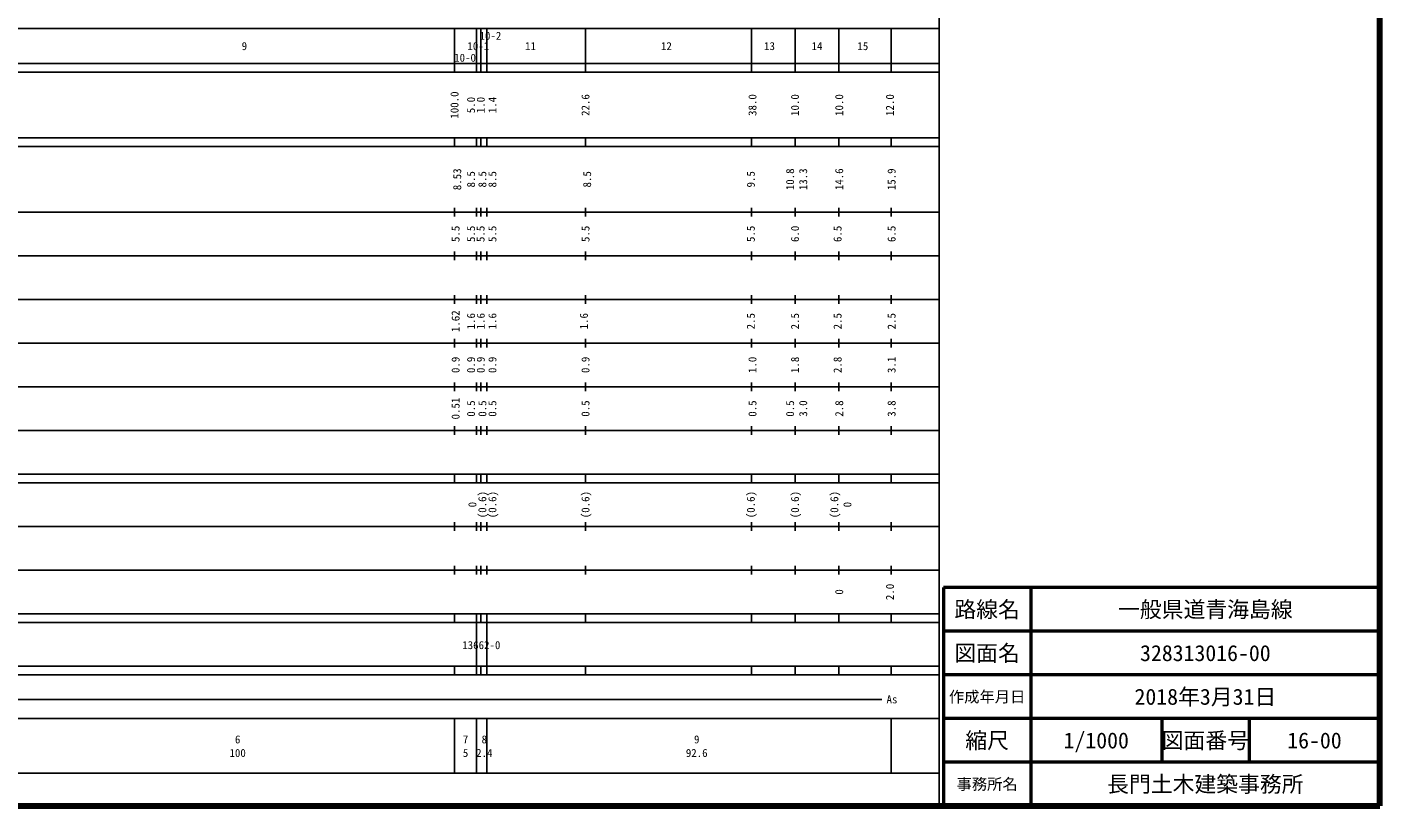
# Model space of a CAD drawing. Units: millimetres, scale not verified. Extents: x 40000 to 680000, y 20000 to 380000.
# Drawn here: x 370040 to 680000, y 20000 to 198357 of the extents above; entities that cross this region are included whole.
import ezdxf
from ezdxf.enums import TextEntityAlignment as Align

# ---------------------------------------------------------------- set-up
doc = ezdxf.new("R2010")
doc.units = ezdxf.units.MM
doc.header["$LTSCALE"] = 1000
for name, color, linetype, lineweight in [('M-TTL', 2, 'Continuous', 140), ('M-TTL-BAND', 7, 'Continuous', 25), ('M-TTL-FRAM', 2, 'Continuous', 50), ('M-TTL-LINE', 7, 'Continuous', 50), ('M-TTL-TXT', 7, 'Continuous', 13), ('M-WORK', 1, 'Continuous', 13)]:
    doc.layers.add(name, color=color, linetype=linetype, lineweight=lineweight)
doc.styles.add('ＭＳ ゴシック', font='')
doc.styles.get('ＭＳ ゴシック').set_extended_font_data('MS Gothic')

msp = doc.modelspace()

# ---------------------------------------------------------------- linework, layer by layer
at = {"layer": 'M-TTL'}
for p, q in [((680000, 20000), (680000, 380000)), ((40000, 20000), (680000, 20000))]:
    msp.add_line(p, q, dxfattribs=at)
at = {"layer": 'M-TTL-BAND'}
for p, q in [((579000, 20000), (579000, 370000)), ((68000, 198000), (579000, 198000)), ((468000, 198000), (468000, 188000)), ((474000, 198000), (474000, 188000)), ((498000, 198000), (498000, 188000)), ((536000, 198000), (536000, 188000)), ((546000, 198000), (546000, 188000)), ((556000, 198000), (556000, 188000)), ((568000, 198000), (568000, 188000)), ((40000, 190000), (579000, 190000)), ((40000, 188000), (579000, 188000)), ((40000, 173000), (579000, 173000)), ((40000, 171000), (579000, 171000)), ((468000, 171000), (468000, 173000)), ((474000, 173000), (474000, 171000)), ((498000, 173000), (498000, 171000)), ((536000, 173000), (536000, 171000)), ((546000, 173000), (546000, 171000)), ((556000, 173000), (556000, 171000)), ((568000, 171000), (568000, 173000)), ((40000, 156000), (579000, 156000)), ((468000, 155000), (468000, 157000)), ((474000, 157000), (474000, 155000)), ((498000, 157000), (498000, 155000)), ((536000, 157000), (536000, 155000)), ((546000, 157000), (546000, 155000)), ((556000, 157000), (556000, 155000)), ((568000, 155000), (568000, 157000)), ((46000, 146000), (579000, 146000)), ((468000, 145000), (468000, 147000)), ((474000, 147000), (474000, 145000)), ((498000, 147000), (498000, 145000)), ((536000, 147000), (536000, 145000)), ((546000, 147000), (546000, 145000)), ((556000, 147000), (556000, 145000)), ((568000, 145000), (568000, 147000)), ((468000, 135000), (468000, 137000)), ((474000, 137000), (474000, 135000)), ((498000, 137000), (498000, 135000)), ((536000, 137000), (536000, 135000)), ((546000, 137000), (546000, 135000)), ((556000, 137000), (556000, 135000)), ((568000, 135000), (568000, 137000)), ((52000, 136000), (579000, 136000)), ((46000, 126000), (579000, 126000)), ((468000, 125000), (468000, 127000)), ((474000, 127000), (474000, 125000)), ((498000, 127000), (498000, 125000)), ((536000, 127000), (536000, 125000)), ((546000, 127000), (546000, 125000)), ((556000, 127000), (556000, 125000)), ((568000, 125000), (568000, 127000)), ((52000, 116000), (579000, 116000)), ((468000, 115000), (468000, 117000)), ((474000, 117000), (474000, 115000)), ((498000, 117000), (498000, 115000)), ((536000, 117000), (536000, 115000)), ((546000, 117000), (546000, 115000)), ((556000, 117000), (556000, 115000)), ((568000, 115000), (568000, 117000)), ((46000, 106000), (579000, 106000)), ((468000, 105000), (468000, 107000)), ((474000, 107000), (474000, 105000)), ((498000, 107000), (498000, 105000)), ((536000, 107000), (536000, 105000)), ((546000, 107000), (546000, 105000)), ((556000, 107000), (556000, 105000)), ((568000, 105000), (568000, 107000)), ((40000, 96000), (579000, 96000)), ((40000, 94000), (579000, 94000)), ((468000, 94000), (468000, 96000)), ((474000, 96000), (474000, 94000)), ((498000, 96000), (498000, 94000)), ((536000, 96000), (536000, 94000)), ((546000, 96000), (546000, 94000)), ((556000, 96000), (556000, 94000)), ((568000, 94000), (568000, 96000)), ((49000, 84000), (579000, 84000)), ((468000, 83000), (468000, 85000)), ((474000, 85000), (474000, 83000)), ((498000, 85000), (498000, 83000)), ((536000, 85000), (536000, 83000)), ((546000, 85000), (546000, 83000)), ((556000, 85000), (556000, 83000)), ((568000, 83000), (568000, 85000)), ((468000, 73000), (468000, 75000)), ((474000, 75000), (474000, 73000)), ((498000, 75000), (498000, 73000)), ((536000, 75000), (536000, 73000)), ((546000, 75000), (546000, 73000)), ((556000, 75000), (556000, 73000)), ((568000, 73000), (568000, 75000)), ((40000, 74000), (579000, 74000)), ((40000, 64000), (579000, 64000)), ((40000, 62000), (579000, 62000)), ((468000, 62000), (468000, 64000)), ((474000, 64000), (474000, 62000)), ((498000, 64000), (498000, 62000)), ((536000, 64000), (536000, 62000)), ((546000, 64000), (546000, 62000)), ((556000, 64000), (556000, 62000)), ((568000, 62000), (568000, 64000)), ((40000, 52000), (579000, 52000)), ((40000, 50000), (579000, 50000)), ((468000, 50000), (468000, 52000)), ((474000, 52000), (474000, 50000)), ((498000, 52000), (498000, 50000)), ((536000, 52000), (536000, 50000)), ((546000, 52000), (546000, 50000)), ((556000, 52000), (556000, 50000)), ((568000, 50000), (568000, 52000)), ((70805, 44406), (565903, 44406)), ((40000, 40000), (579000, 40000)), ((468000, 40000), (468000, 27500)), ((568000, 40000), (568000, 27500)), ((68000, 27500), (579000, 27500))]:
    msp.add_line(p, q, dxfattribs=at)
at = {"layer": 'M-TTL-FRAM'}
for p, q in [((680000, 70000), (580000, 70000)), ((580000, 70000), (580000, 20000))]:
    msp.add_line(p, q, dxfattribs=at)
at = {"layer": 'M-TTL-LINE'}
for p, q in [((600000, 70000), (600000, 20000)), ((680000, 60000), (580000, 60000)), ((680000, 50000), (580000, 50000)), ((680000, 40000), (580000, 40000)), ((630000, 40000), (630000, 30000)), ((650000, 40000), (650000, 30000)), ((680000, 30000), (580000, 30000))]:
    msp.add_line(p, q, dxfattribs=at)
at = {"layer": 'M-WORK', "lineweight": 25}
for p, q in [((473000, 198000), (473000, 188000)), ((475400, 198000), (475400, 188000)), ((473000, 173000), (473000, 171000)), ((475400, 173000), (475400, 171000)), ((473000, 157000), (473000, 155000)), ((475400, 157000), (475400, 155000)), ((473000, 147000), (473000, 145000)), ((475400, 147000), (475400, 145000)), ((473000, 137000), (473000, 135000)), ((475400, 137000), (475400, 135000)), ((473000, 127000), (473000, 125000)), ((475400, 127000), (475400, 125000)), ((473000, 117000), (473000, 115000)), ((475400, 117000), (475400, 115000)), ((473000, 107000), (473000, 105000)), ((475400, 107000), (475400, 105000)), ((473000, 96000), (473000, 94000)), ((475400, 96000), (475400, 94000)), ((473000, 85000), (473000, 83000)), ((475400, 85000), (475400, 83000)), ((473000, 75000), (473000, 73000)), ((475400, 75000), (475400, 73000)), ((473000, 64000), (473000, 50000)), ((475400, 64000), (475400, 50000)), ((473000, 40000), (473000, 27500)), ((475400, 40000), (475400, 27500))]:
    msp.add_line(p, q, dxfattribs=at)

# ---------------------------------------------------------------- texts
at = {"layer": 'M-TTL-BAND', "style": 'ＭＳ ゴシック'}
for s, p in [('10-2', (476199, 196355)), ('9', (419838, 194000)), ('10-0', (470389, 191338)), ('10-1', (473429, 194000)), ('11', (485396, 194000)), ('12', (516522, 194000)), ('13', (540148, 194000)), ('14', (551024, 194000)), ('15', (561524, 194000)), ('13662-0', (474116, 56829)), ('As', (568201, 44406)), ('6', (418288, 35238)), ('7', (470507, 35238)), ('8', (474801, 35238)), ('9', (523469, 35238)), ('100', (418288, 32131)), ('5', (470507, 32131)), ('2.4', (474801, 32131)), ('92.6', (523469, 32131))]:
    msp.add_text(s, height=1833, dxfattribs=at).set_placement(p, align=Align.MIDDLE_CENTER)
for s, p in [('100.0', (467964, 180500)), ('1.0', (473977, 180500)), ('22.6', (497978, 180500)), ('38.0', (536230, 180500)), ('10.0', (545980, 180500)), ('10.0', (556105, 180500)), ('12.0', (567731, 180500)), ('8.53', (468588, 163500)), ('8.5', (474352, 163500)), ('8.5', (498353, 163500)), ('9.5', (535855, 163500)), ('10.8', (544855, 163500)), ('13.3', (547855, 163500)), ('14.6', (556105, 163500)), ('15.9', (568106, 163500)), ('5.5', (468213, 151000)), ('5.5', (473941, 151000)), ('5.5', (497978, 151000)), ('5.5', (535855, 151000)), ('6.0', (545980, 151000)), ('6.5', (555730, 151000)), ('6.5', (568106, 151000)), ('1.62', (468213, 131000)), ('1.6', (473977, 131000)), ('1.6', (497603, 131000)), ('2.5', (535855, 131000)), ('2.5', (545980, 131000)), ('2.5', (555730, 131000)), ('2.5', (568106, 131000)), ('0.9', (468213, 121000)), ('0.9', (473977, 121000)), ('0.9', (497978, 121000)), ('1.0', (536230, 121000)), ('1.8', (545980, 121000)), ('2.8', (555730, 121000)), ('3.1', (568106, 121000)), ('0.51', (468213, 111000)), ('0.5', (474352, 111000)), ('0.5', (497978, 111000)), ('0.5', (536230, 111000)), ('0.5', (544855, 111000)), ('3.0', (547855, 111000)), ('2.8', (556105, 111000)), ('3.8', (568106, 111000)), ('(0.6)', (474334, 89000)), ('(0.6)', (497978, 89000)), ('(0.6)', (535855, 89000)), ('(0.6)', (545980, 89000)), ('(0.6)', (554980, 89000)), ('0', (472051, 89000)), ('0', (557980, 89000)), ('0', (556105, 69000)), ('2.0', (567731, 69000))]:
    msp.add_text(s, height=1833, rotation=90, dxfattribs=at).set_placement(p, align=Align.MIDDLE_CENTER)
at = {"layer": 'M-TTL-TXT', "style": 'ＭＳ ゴシック'}
for s, height, p in [('路線名', 3666, (590000, 65000)), ('一般県道青海島線', 3666, (640000, 65000)), ('図面名', 3666, (590000, 55000)), ('328313016-00', 3666, (640000, 55000)), ('作成年月日', 2566, (590000, 45000)), ('2018年3月31日', 3666, (640000, 45000)), ('縮尺', 3666, (590000, 35000)), ('図面番号', 3666, (640000, 35000)), ('1/1000', 3666, (615000, 35000)), ('16-00', 3666, (665000, 35000)), ('事務所名', 2566, (590000, 25000)), ('長門土木建築事務所', 3666, (640000, 25000))]:
    msp.add_text(s, height=height, dxfattribs=at).set_placement(p, align=Align.MIDDLE_CENTER)
at = {"layer": 'M-WORK', "style": 'ＭＳ ゴシック'}
for s, p in [('5.0', (471750, 180500)), ('1.4', (476650, 180500)), ('8.5', (471750, 163500)), ('8.5', (476650, 163500)), ('5.5', (471750, 151000)), ('5.5', (476650, 151000)), ('1.6', (471750, 131000)), ('1.6', (476650, 131000)), ('0.9', (471750, 121000)), ('0.9', (476650, 121000)), ('0.5', (471750, 111000)), ('0.5', (476650, 111000)), ('(0.6)', (476650, 89000))]:
    msp.add_text(s, height=1833, rotation=90, dxfattribs=at).set_placement(p, align=Align.MIDDLE_CENTER)

doc.saveas('drawing.dxf')
